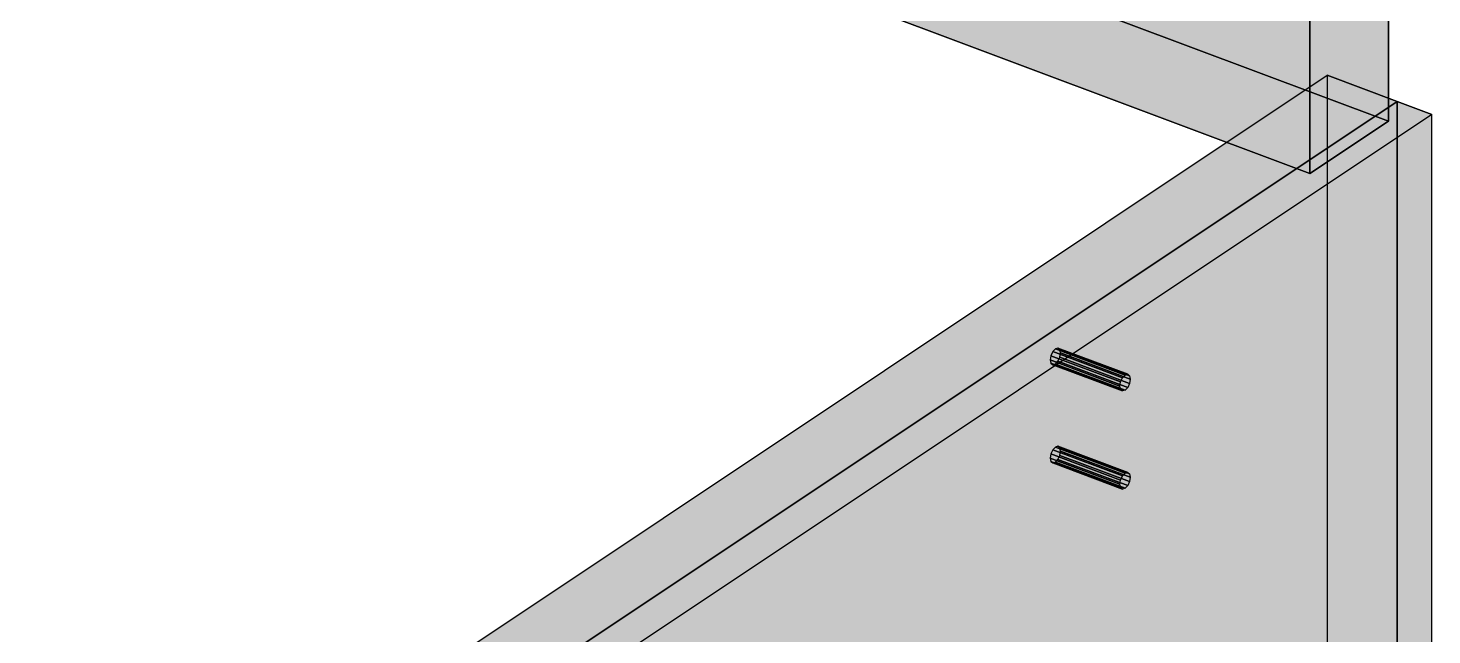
# Model space of a CAD drawing. Header units: millimetres. Extents: x 50 to 612415, y 2 to 4150.
# Drawn here: x 496352.5 to 496770, y 1865.6 to 2046.1 of the extents above; entities that cross this region are included whole.
import ezdxf

# ---------------------------------------------------------------- set-up
doc = ezdxf.new("R2010")
doc.units = ezdxf.units.MM
doc.layers.add('HATCH', color=8, linetype='Continuous', lineweight=9)
doc.layers.add('OUTLINE', color=7, linetype='Continuous', lineweight=25)

msp = doc.modelspace()

# ---------------------------------------------------------------- hatches: boundary and pattern name
at = {"layer": 'HATCH', "true_color": 0xc0a47f}
for points in [[(496757.038, 2018.375), (496072.663, 2275.016), (496072.663, 2479.313), (496757.038, 2222.672)], [(496049.332, 2259.462), (496733.707, 2002.821), (496733.707, 2207.118), (496049.332, 2463.759)], [(496738.892, 2032.036), (496738.892, 1827.739), (496759.631, 1819.962), (496759.631, 2024.259)], [(496759.631, 2024.259), (496759.631, 1819.962), (496770, 1816.073), (496770, 2020.371)]]:
    msp.add_hatch(color=33, dxfattribs=at).paths.add_polyline_path(points)
at = {"layer": 'HATCH', "true_color": 0xccae87}
for points in [[(496733.707, 2002.821), (496049.332, 2259.462), (496072.663, 2275.016)], [(496757.038, 2018.375), (496733.707, 2002.821), (496072.663, 2275.016)], [(496427.812, 1824.65), (496738.892, 2032.036), (496759.631, 2024.259), (496448.551, 1816.873)], [(496448.551, 1816.873), (496759.631, 2024.259), (496770, 2020.371), (496458.92, 1812.984)]]:
    msp.add_hatch(color=43, dxfattribs=at).paths.add_polyline_path(points)
at = {"layer": 'HATCH', "true_color": 0xbda27d}
for points in [[(496733.707, 2002.821), (496757.038, 2018.375), (496757.038, 2222.672), (496733.707, 2207.118)], [(496508.693, 1851.114), (496427.812, 1824.65), (496738.892, 2032.036)], [(496509.471, 1851.331), (496508.693, 1851.114), (496738.892, 2032.036)], [(496510.04, 1850.889), (496509.471, 1851.331), (496738.892, 2032.036)], [(496658.011, 1950.659), (496510.04, 1850.889), (496738.892, 2032.036)], [(496658.789, 1950.877), (496658.011, 1950.659), (496738.892, 2032.036)], [(496658.789, 1946.988), (496738.892, 2032.036), (496738.892, 1827.739)], [(496658.789, 1946.988), (496659.358, 1948.189), (496738.892, 2032.036)], [(496659.358, 1950.434), (496658.789, 1950.877), (496738.892, 2032.036)], [(496659.358, 1948.189), (496659.567, 1949.451), (496738.892, 2032.036)], [(496659.567, 1949.451), (496659.358, 1950.434), (496738.892, 2032.036)], [(496490.816, 1695.94), (496448.551, 1816.873), (496759.631, 2024.259)], [(496759.631, 2024.259), (496448.551, 1816.873), (496529.432, 1843.337)], [(496720.746, 1852.971), (496490.816, 1695.94), (496759.631, 2024.259)], [(496759.631, 2024.259), (496529.432, 1843.337), (496530.21, 1843.554)], [(496759.631, 2024.259), (496530.21, 1843.554), (496530.779, 1843.112)], [(496759.631, 2024.259), (496530.779, 1843.112), (496678.75, 1942.882)], [(496759.631, 2024.259), (496678.75, 1942.882), (496679.528, 1943.1)], [(496759.631, 1819.962), (496759.631, 2024.259), (496679.528, 1939.211)], [(496759.631, 2024.259), (496680.097, 1940.412), (496679.528, 1939.211)], [(496759.631, 2024.259), (496679.528, 1943.1), (496680.097, 1942.657)], [(496759.631, 2024.259), (496680.305, 1941.674), (496680.097, 1940.412)], [(496759.631, 2024.259), (496680.097, 1942.657), (496680.305, 1941.674)], [(496721.652, 1853.402), (496720.746, 1852.971), (496759.631, 2024.259)], [(496722.496, 1853.46), (496721.652, 1853.402), (496759.631, 2024.259)], [(496723.22, 1853.141), (496722.496, 1853.46), (496759.631, 2024.259)], [(496723.777, 1852.465), (496723.22, 1853.141), (496759.631, 2024.259)], [(496724.126, 1851.48), (496723.777, 1852.465), (496759.631, 2024.259)], [(496724.126, 1848.865), (496759.631, 2024.259), (496759.631, 1819.962)], [(496724.126, 1848.865), (496724.245, 1850.252), (496759.631, 2024.259)], [(496724.245, 1850.252), (496724.126, 1851.48), (496759.631, 2024.259)], [(496770, 2020.371), (496458.92, 1812.984), (496501.186, 1692.052)], [(496770, 2020.371), (496501.186, 1692.052), (496731.115, 1849.082)], [(496770, 2020.371), (496731.115, 1849.082), (496732.021, 1849.514)], [(496770, 2020.371), (496732.021, 1849.514), (496732.865, 1849.572)], [(496770, 2020.371), (496732.865, 1849.572), (496733.59, 1849.252)], [(496770, 2020.371), (496733.59, 1849.252), (496734.146, 1848.577)], [(496770, 2020.371), (496734.146, 1848.577), (496734.495, 1847.592)], [(496770, 1816.073), (496770, 2020.371), (496734.495, 1844.977)], [(496770, 2020.371), (496734.615, 1846.364), (496734.495, 1844.977)], [(496770, 2020.371), (496734.495, 1847.592), (496734.615, 1846.364)], [(496658.011, 1950.659), (496657.234, 1949.84), (496510.04, 1850.889)], [(496657.234, 1949.84), (496656.664, 1948.638), (496510.04, 1850.889)], [(496508.693, 1846.623), (496656.664, 1946.393), (496657.234, 1945.951)], [(496508.693, 1846.623), (496509.471, 1847.443), (496656.664, 1946.393)], [(496658.011, 1921.474), (496508.693, 1846.623), (496657.234, 1945.951)], [(496509.471, 1847.443), (496510.04, 1848.644), (496656.664, 1946.393)], [(496656.664, 1948.638), (496656.456, 1947.377), (496510.04, 1850.889)], [(496656.456, 1947.377), (496510.249, 1849.905), (496510.04, 1850.889)], [(496510.04, 1848.644), (496510.249, 1849.905), (496656.664, 1946.393)], [(496510.249, 1849.905), (496656.456, 1947.377), (496656.664, 1946.393)], [(496657.234, 1945.951), (496658.011, 1946.169), (496738.892, 1827.739)], [(496659.567, 1920.266), (496657.234, 1945.951), (496738.892, 1827.739)], [(496659.567, 1920.266), (496659.358, 1921.249), (496657.234, 1945.951)], [(496659.358, 1921.249), (496658.789, 1921.691), (496657.234, 1945.951)], [(496658.789, 1921.691), (496658.011, 1921.474), (496657.234, 1945.951)], [(496658.011, 1946.169), (496658.789, 1946.988), (496738.892, 1827.739)], [(496530.779, 1843.112), (496677.972, 1942.063), (496678.75, 1942.882)], [(496530.779, 1843.112), (496677.403, 1940.861), (496677.972, 1942.063)], [(496677.972, 1938.174), (496677.403, 1938.616), (496529.432, 1838.846)], [(496677.403, 1938.616), (496530.21, 1839.666), (496529.432, 1838.846)], [(496677.972, 1938.174), (496529.432, 1838.846), (496678.75, 1913.697)], [(496677.403, 1938.616), (496530.779, 1840.867), (496530.21, 1839.666)], [(496530.779, 1843.112), (496677.195, 1939.6), (496677.403, 1940.861)], [(496530.779, 1843.112), (496530.987, 1842.128), (496677.195, 1939.6)], [(496677.403, 1938.616), (496530.987, 1842.128), (496530.779, 1840.867)], [(496677.403, 1938.616), (496677.195, 1939.6), (496530.987, 1842.128)], [(496759.631, 1819.962), (496678.75, 1938.392), (496677.972, 1938.174)], [(496759.631, 1819.962), (496677.972, 1938.174), (496680.305, 1912.489)], [(496677.972, 1938.174), (496680.097, 1913.472), (496680.305, 1912.489)], [(496677.972, 1938.174), (496679.528, 1913.914), (496680.097, 1913.472)], [(496677.972, 1938.174), (496678.75, 1913.697), (496679.528, 1913.914)], [(496759.631, 1819.962), (496679.528, 1939.211), (496678.75, 1938.392)], [(496658.011, 1921.474), (496510.249, 1820.72), (496508.693, 1846.623)], [(496658.011, 1921.474), (496657.234, 1920.654), (496510.249, 1820.72)], [(496657.234, 1920.654), (496656.664, 1919.453), (496510.249, 1820.72)], [(496508.693, 1817.438), (496656.664, 1917.208), (496657.234, 1916.766)], [(496508.693, 1817.438), (496509.471, 1818.257), (496656.664, 1917.208)], [(496700.913, 1861.179), (496508.693, 1817.438), (496658.011, 1916.984)], [(496508.693, 1817.438), (496657.234, 1916.766), (496658.011, 1916.984)], [(496509.471, 1818.257), (496510.04, 1819.459), (496656.664, 1917.208)], [(496510.04, 1819.459), (496510.249, 1820.72), (496656.664, 1917.208)], [(496656.664, 1919.453), (496656.456, 1918.192), (496510.249, 1820.72)], [(496510.249, 1820.72), (496656.456, 1918.192), (496656.664, 1917.208)], [(496658.011, 1916.984), (496658.789, 1917.803), (496738.892, 1827.739)], [(496703.038, 1860.242), (496658.011, 1916.984), (496738.892, 1827.739)], [(496703.038, 1860.242), (496702.482, 1860.918), (496658.011, 1916.984)], [(496702.482, 1860.918), (496701.757, 1861.237), (496658.011, 1916.984)], [(496701.757, 1861.237), (496700.913, 1861.179), (496658.011, 1916.984)], [(496658.789, 1917.803), (496659.358, 1919.004), (496738.892, 1827.739)], [(496659.358, 1919.004), (496659.567, 1920.266), (496738.892, 1827.739)], [(496529.432, 1838.846), (496530.987, 1812.943), (496678.75, 1913.697)], [(496530.987, 1812.943), (496677.972, 1912.877), (496678.75, 1913.697)], [(496530.987, 1812.943), (496677.403, 1911.676), (496677.972, 1912.877)], [(496759.631, 1819.962), (496680.305, 1912.489), (496680.097, 1911.227)], [(496677.972, 1908.989), (496677.403, 1909.431), (496529.432, 1809.661)], [(496677.403, 1909.431), (496530.21, 1810.48), (496529.432, 1809.661)], [(496678.75, 1909.207), (496529.432, 1809.661), (496721.652, 1853.402)], [(496678.75, 1909.207), (496677.972, 1908.989), (496529.432, 1809.661)], [(496677.403, 1909.431), (496530.779, 1811.682), (496530.21, 1810.48)], [(496677.403, 1909.431), (496530.987, 1812.943), (496530.779, 1811.682)], [(496530.987, 1812.943), (496677.195, 1910.415), (496677.403, 1911.676)], [(496677.403, 1909.431), (496677.195, 1910.415), (496530.987, 1812.943)], [(496759.631, 1819.962), (496679.528, 1910.026), (496678.75, 1909.207)], [(496759.631, 1819.962), (496678.75, 1909.207), (496723.777, 1852.465)], [(496678.75, 1909.207), (496723.22, 1853.141), (496723.777, 1852.465)], [(496678.75, 1909.207), (496722.496, 1853.46), (496723.22, 1853.141)], [(496678.75, 1909.207), (496721.652, 1853.402), (496722.496, 1853.46)], [(496759.631, 1819.962), (496680.097, 1911.227), (496679.528, 1910.026)]]:
    msp.add_hatch(color=33, dxfattribs=at).paths.add_polyline_path(points)
at = {"layer": 'HATCH', "true_color": 0xccaf87}
for points in [[(496657.234, 1949.84), (496656.664, 1948.638), (496677.403, 1940.861), (496677.972, 1942.063)], [(496658.789, 1946.988), (496659.358, 1948.189), (496680.097, 1940.412), (496679.528, 1939.211)], [(496657.234, 1920.654), (496656.664, 1919.453), (496677.403, 1911.676), (496677.972, 1912.877)], [(496658.789, 1917.803), (496659.358, 1919.004), (496680.097, 1911.227), (496679.528, 1910.026)]]:
    msp.add_hatch(color=43, dxfattribs=at).paths.add_polyline_path(points)
at = {"layer": 'HATCH', "true_color": 0xceb088}
for points in [[(496658.011, 1950.659), (496657.234, 1949.84), (496677.972, 1942.063), (496678.75, 1942.882)], [(496658.011, 1946.169), (496658.789, 1946.988), (496679.528, 1939.211), (496678.75, 1938.392)], [(496658.011, 1921.474), (496657.234, 1920.654), (496677.972, 1912.877), (496678.75, 1913.697)], [(496658.011, 1916.984), (496658.789, 1917.803), (496679.528, 1910.026), (496678.75, 1909.207)]]:
    msp.add_hatch(color=43, dxfattribs=at).paths.add_polyline_path(points)
at = {"layer": 'HATCH', "true_color": 0xc8ab85}
for points in [[(496658.789, 1950.877), (496658.011, 1950.659), (496678.75, 1942.882), (496679.528, 1943.1)], [(496657.234, 1945.951), (496658.011, 1946.169), (496678.75, 1938.392), (496677.972, 1938.174)], [(496658.789, 1921.691), (496658.011, 1921.474), (496678.75, 1913.697), (496679.528, 1913.914)], [(496657.234, 1916.766), (496658.011, 1916.984), (496678.75, 1909.207), (496677.972, 1908.989)]]:
    msp.add_hatch(color=43, dxfattribs=at).paths.add_polyline_path(points)
at = {"layer": 'HATCH', "true_color": 0xbea27e}
for points in [[(496659.358, 1950.434), (496658.789, 1950.877), (496679.528, 1943.1), (496680.097, 1942.657)], [(496656.664, 1946.393), (496657.234, 1945.951), (496677.972, 1938.174), (496677.403, 1938.616)], [(496659.358, 1921.249), (496658.789, 1921.691), (496679.528, 1913.914), (496680.097, 1913.472)], [(496656.664, 1917.208), (496657.234, 1916.766), (496677.972, 1908.989), (496677.403, 1909.431)]]:
    msp.add_hatch(color=33, dxfattribs=at).paths.add_polyline_path(points)
at = {"layer": 'HATCH', "true_color": 0xba9f7b}
for points in [[(496659.567, 1949.451), (496659.358, 1950.434), (496680.097, 1942.657), (496680.305, 1941.674)], [(496656.456, 1947.377), (496656.664, 1946.393), (496677.403, 1938.616), (496677.195, 1939.6)], [(496659.567, 1920.266), (496659.358, 1921.249), (496680.097, 1913.472), (496680.305, 1912.489)], [(496656.456, 1918.192), (496656.664, 1917.208), (496677.403, 1909.431), (496677.195, 1910.415)]]:
    msp.add_hatch(color=33, dxfattribs=at).paths.add_polyline_path(points)
at = {"layer": 'HATCH', "true_color": 0xc5a883}
for points in [[(496656.664, 1948.638), (496656.456, 1947.377), (496677.195, 1939.6), (496677.403, 1940.861)], [(496659.358, 1948.189), (496659.567, 1949.451), (496680.305, 1941.674), (496680.097, 1940.412)], [(496656.664, 1919.453), (496656.456, 1918.192), (496677.195, 1910.415), (496677.403, 1911.676)], [(496659.358, 1919.004), (496659.567, 1920.266), (496680.305, 1912.489), (496680.097, 1911.227)]]:
    msp.add_hatch(color=43, dxfattribs=at).paths.add_polyline_path(points)

# ---------------------------------------------------------------- linework, layer by layer
at = {"layer": 'OUTLINE', "color": 139, "true_color": 0x42544a}
for p, q in [((496757.038, 2018.375), (496072.663, 2275.016)), ((496072.663, 2275.016), (496757.038, 2018.375)), ((496733.707, 2002.821), (496049.332, 2259.462)), ((496049.332, 2259.462), (496733.707, 2002.821)), ((496757.038, 2222.672), (496757.038, 2018.375)), ((496757.038, 2018.375), (496757.038, 2222.672)), ((496733.707, 2002.821), (496733.707, 2207.118)), ((496733.707, 2207.118), (496733.707, 2002.821)), ((496427.812, 1824.65), (496738.892, 2032.036)), ((496427.812, 1824.65), (496738.892, 2032.036)), ((496738.892, 2032.036), (496738.892, 1827.739)), ((496759.631, 2024.259), (496738.892, 2032.036)), ((496738.892, 2032.036), (496738.892, 1827.739)), ((496738.892, 2032.036), (496759.631, 2024.259)), ((496759.631, 2024.259), (496448.551, 1816.873)), ((496448.551, 1816.873), (496759.631, 2024.259)), ((496448.551, 1816.873), (496759.631, 2024.259)), ((496759.631, 2024.259), (496448.551, 1816.873)), ((496759.631, 1819.962), (496759.631, 2024.259)), ((496759.631, 2024.259), (496759.631, 1819.962)), ((496770, 2020.371), (496759.631, 2024.259)), ((496759.631, 2024.259), (496759.631, 1819.962)), ((496759.631, 1819.962), (496759.631, 2024.259)), ((496759.631, 2024.259), (496770, 2020.371)), ((496770, 2020.371), (496458.92, 1812.984)), ((496770, 2020.371), (496458.92, 1812.984)), ((496757.038, 2018.375), (496733.707, 2002.821)), ((496733.707, 2002.821), (496757.038, 2018.375)), ((496770, 1816.073), (496770, 2020.371)), ((496770, 1816.073), (496770, 2020.371)), ((496657.234, 1949.84), (496656.664, 1948.638)), ((496657.234, 1949.84), (496656.664, 1948.638)), ((496658.011, 1950.659), (496657.234, 1949.84)), ((496658.011, 1950.659), (496657.234, 1949.84)), ((496657.234, 1949.84), (496677.972, 1942.063)), ((496677.972, 1942.063), (496657.234, 1949.84)), ((496658.789, 1950.877), (496658.011, 1950.659)), ((496658.789, 1950.877), (496658.011, 1950.659)), ((496658.011, 1950.659), (496678.75, 1942.882)), ((496678.75, 1942.882), (496658.011, 1950.659)), ((496659.358, 1950.434), (496658.789, 1950.877)), ((496659.358, 1950.434), (496658.789, 1950.877)), ((496658.789, 1950.877), (496679.528, 1943.1)), ((496679.528, 1943.1), (496658.789, 1950.877)), ((496659.567, 1949.451), (496659.358, 1950.434)), ((496659.567, 1949.451), (496659.358, 1950.434)), ((496659.358, 1950.434), (496680.097, 1942.657)), ((496680.097, 1942.657), (496659.358, 1950.434)), ((496656.664, 1948.638), (496656.456, 1947.377)), ((496656.664, 1948.638), (496656.456, 1947.377)), ((496656.456, 1947.377), (496656.664, 1946.393)), ((496677.195, 1939.6), (496656.456, 1947.377)), ((496656.456, 1947.377), (496677.195, 1939.6)), ((496656.456, 1947.377), (496656.664, 1946.393)), ((496677.403, 1940.861), (496656.664, 1948.638)), ((496656.664, 1948.638), (496677.403, 1940.861)), ((496656.664, 1946.393), (496657.234, 1945.951)), ((496677.403, 1938.616), (496656.664, 1946.393)), ((496656.664, 1946.393), (496677.403, 1938.616)), ((496656.664, 1946.393), (496657.234, 1945.951)), ((496657.234, 1945.951), (496658.011, 1946.169)), ((496657.234, 1945.951), (496658.011, 1946.169)), ((496677.972, 1938.174), (496657.234, 1945.951)), ((496657.234, 1945.951), (496677.972, 1938.174)), ((496658.011, 1946.169), (496658.789, 1946.988)), ((496658.011, 1946.169), (496658.789, 1946.988)), ((496678.75, 1938.392), (496658.011, 1946.169)), ((496658.011, 1946.169), (496678.75, 1938.392)), ((496658.789, 1946.988), (496659.358, 1948.189)), ((496658.789, 1946.988), (496659.358, 1948.189)), ((496679.528, 1939.211), (496658.789, 1946.988)), ((496658.789, 1946.988), (496679.528, 1939.211)), ((496659.358, 1948.189), (496659.567, 1949.451)), ((496659.358, 1948.189), (496659.567, 1949.451)), ((496659.358, 1948.189), (496680.097, 1940.412)), ((496680.097, 1940.412), (496659.358, 1948.189)), ((496659.567, 1949.451), (496680.305, 1941.674)), ((496680.305, 1941.674), (496659.567, 1949.451)), ((496677.403, 1940.861), (496677.972, 1942.063)), ((496677.403, 1940.861), (496677.972, 1942.063)), ((496677.972, 1942.063), (496678.75, 1942.882)), ((496677.972, 1942.063), (496678.75, 1942.882)), ((496678.75, 1942.882), (496679.528, 1943.1)), ((496678.75, 1942.882), (496679.528, 1943.1)), ((496679.528, 1943.1), (496680.097, 1942.657)), ((496679.528, 1943.1), (496680.097, 1942.657)), ((496680.097, 1942.657), (496680.305, 1941.674)), ((496680.097, 1942.657), (496680.305, 1941.674)), ((496680.305, 1941.674), (496680.097, 1940.412)), ((496680.305, 1941.674), (496680.097, 1940.412)), ((496677.195, 1939.6), (496677.403, 1940.861)), ((496677.195, 1939.6), (496677.403, 1940.861)), ((496677.403, 1938.616), (496677.195, 1939.6)), ((496677.403, 1938.616), (496677.195, 1939.6)), ((496677.972, 1938.174), (496677.403, 1938.616)), ((496677.972, 1938.174), (496677.403, 1938.616)), ((496678.75, 1938.392), (496677.972, 1938.174)), ((496678.75, 1938.392), (496677.972, 1938.174)), ((496679.528, 1939.211), (496678.75, 1938.392)), ((496679.528, 1939.211), (496678.75, 1938.392)), ((496680.097, 1940.412), (496679.528, 1939.211)), ((496680.097, 1940.412), (496679.528, 1939.211)), ((496657.234, 1920.654), (496656.664, 1919.453)), ((496657.234, 1920.654), (496656.664, 1919.453)), ((496658.011, 1921.474), (496657.234, 1920.654)), ((496658.011, 1921.474), (496657.234, 1920.654)), ((496657.234, 1920.654), (496677.972, 1912.877)), ((496677.972, 1912.877), (496657.234, 1920.654)), ((496658.789, 1921.691), (496658.011, 1921.474)), ((496658.789, 1921.691), (496658.011, 1921.474)), ((496658.011, 1921.474), (496678.75, 1913.697)), ((496678.75, 1913.697), (496658.011, 1921.474)), ((496659.358, 1921.249), (496658.789, 1921.691)), ((496659.358, 1921.249), (496658.789, 1921.691)), ((496658.789, 1921.691), (496679.528, 1913.914)), ((496679.528, 1913.914), (496658.789, 1921.691)), ((496659.567, 1920.266), (496659.358, 1921.249)), ((496659.567, 1920.266), (496659.358, 1921.249)), ((496659.358, 1921.249), (496680.097, 1913.472)), ((496680.097, 1913.472), (496659.358, 1921.249)), ((496656.664, 1919.453), (496656.456, 1918.192)), ((496656.664, 1919.453), (496656.456, 1918.192)), ((496656.456, 1918.192), (496656.664, 1917.208)), ((496677.195, 1910.415), (496656.456, 1918.192)), ((496656.456, 1918.192), (496677.195, 1910.415)), ((496656.456, 1918.192), (496656.664, 1917.208)), ((496677.403, 1911.676), (496656.664, 1919.453)), ((496656.664, 1919.453), (496677.403, 1911.676)), ((496656.664, 1917.208), (496657.234, 1916.766)), ((496677.403, 1909.431), (496656.664, 1917.208)), ((496656.664, 1917.208), (496677.403, 1909.431)), ((496656.664, 1917.208), (496657.234, 1916.766)), ((496657.234, 1916.766), (496658.011, 1916.984)), ((496657.234, 1916.766), (496658.011, 1916.984)), ((496677.972, 1908.989), (496657.234, 1916.766)), ((496657.234, 1916.766), (496677.972, 1908.989)), ((496658.011, 1916.984), (496658.789, 1917.803)), ((496658.011, 1916.984), (496658.789, 1917.803)), ((496678.75, 1909.207), (496658.011, 1916.984)), ((496658.011, 1916.984), (496678.75, 1909.207)), ((496658.789, 1917.803), (496659.358, 1919.004)), ((496658.789, 1917.803), (496659.358, 1919.004)), ((496679.528, 1910.026), (496658.789, 1917.803)), ((496658.789, 1917.803), (496679.528, 1910.026)), ((496659.358, 1919.004), (496659.567, 1920.266)), ((496659.358, 1919.004), (496659.567, 1920.266)), ((496659.358, 1919.004), (496680.097, 1911.227)), ((496680.097, 1911.227), (496659.358, 1919.004)), ((496659.567, 1920.266), (496680.305, 1912.489)), ((496680.305, 1912.489), (496659.567, 1920.266)), ((496677.403, 1911.676), (496677.972, 1912.877)), ((496677.403, 1911.676), (496677.972, 1912.877)), ((496677.972, 1912.877), (496678.75, 1913.697)), ((496677.972, 1912.877), (496678.75, 1913.697)), ((496678.75, 1913.697), (496679.528, 1913.914)), ((496678.75, 1913.697), (496679.528, 1913.914)), ((496679.528, 1913.914), (496680.097, 1913.472)), ((496679.528, 1913.914), (496680.097, 1913.472)), ((496680.097, 1913.472), (496680.305, 1912.489)), ((496680.097, 1913.472), (496680.305, 1912.489)), ((496680.305, 1912.489), (496680.097, 1911.227)), ((496680.305, 1912.489), (496680.097, 1911.227)), ((496677.195, 1910.415), (496677.403, 1911.676)), ((496677.195, 1910.415), (496677.403, 1911.676)), ((496677.403, 1909.431), (496677.195, 1910.415)), ((496677.403, 1909.431), (496677.195, 1910.415)), ((496677.972, 1908.989), (496677.403, 1909.431)), ((496677.972, 1908.989), (496677.403, 1909.431)), ((496678.75, 1909.207), (496677.972, 1908.989)), ((496678.75, 1909.207), (496677.972, 1908.989)), ((496679.528, 1910.026), (496678.75, 1909.207)), ((496679.528, 1910.026), (496678.75, 1909.207)), ((496680.097, 1911.227), (496679.528, 1910.026)), ((496680.097, 1911.227), (496679.528, 1910.026))]:
    msp.add_line(p, q, dxfattribs=at)

doc.saveas('drawing.dxf')
